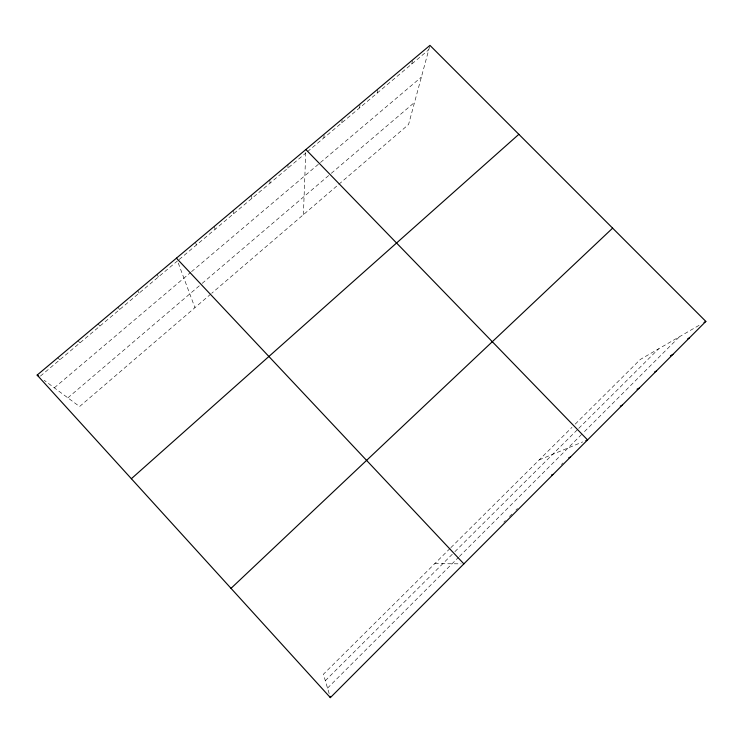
<?xml version="1.0" encoding="UTF-8"?>
<svg xmlns="http://www.w3.org/2000/svg" width="743" height="743" viewBox="0 0 743 743"><rect width="100%" height="100%" fill="white"/><g stroke="black" fill="none" stroke-linecap="round" stroke-linejoin="round"><path stroke-width="0.56" stroke-dasharray="3.71 2.79" d="M303.395 214.681L305.828 150.43M323.846 137.91L324.069 135.115M341.78 122.836L342.124 119.957M359.538 107.921L359.983 104.958M377.11 93.154L377.676 90.107M411.724 64.056L412.504 60.861M429.658 46.456L408.566 124.508L211.709 293.281M503.847 522.18L505.463 520.564M509.484 516.543L511.899 514.119M515.921 510.097L517.509 508.5M561.374 464.57L563.008 462.935M327.533 688.129L458.58 557.287M459.388 556.479L582.818 433.243M584.462 431.599L679.511 336.7M325.313 680.681L454.084 552.467M454.892 551.668L577.943 429.148M578.751 428.339L658.586 348.848M450.063 548.445L323.4 674.254L329.363 694.268M450.862 547.647L571.989 427.336M575.221 424.114L640.327 359.445L700.24 324.663M210.826 294.024L79.575 406.542L44.153 380.277M67.854 397.849L201.279 284.132M202.161 283.38L330.449 174.048M331.294 173.323L414.557 102.367M54.332 387.818L190.682 272.393M191.527 271.678L421.383 77.077M40.41 376.097L177.475 260.914M179.193 259.474L305.726 153.132M307.453 151.683L428.776 49.735M539.204 459.889L582.772 441.899M434.729 563.668L461.115 563.844M57.694 357.829L59.867 359.751M78.024 340.768L79.993 342.839M98.132 323.892L99.906 326.103M118.016 307.193L119.604 309.552M137.706 290.68L139.099 293.169M157.172 274.334L158.389 276.953M178.283 263.068L194.926 307.658M195.511 242.153L196.366 245.041M214.383 226.309L215.061 229.327M233.061 210.641L233.571 213.78M251.543 195.121L251.886 198.381M269.839 179.769L270.015 183.149M287.94 164.565L287.959 168.067"/><path stroke-width="1.11" d="M330.366 697.631L705.85 321.413L429.956 45.369L37.15 375.076L330.366 697.631L329.976 696.312M231.017 588.345L612.631 228.138M131.362 478.715L518.855 134.316M704.03 322.462L705.85 321.413M687.73 338.799L689.485 337.805M670.409 355.758L672.944 354.383M654.611 371.974L656.236 371.129M637.002 389.221L639.342 388.05M620.284 406.096L622.272 405.158M585.772 440.664L587.574 439.921L305.865 149.519M568.757 457.707L570.466 457.066M551.566 474.935L553.173 474.387M37.15 375.076L38.738 376.255M176.444 258.155L463.873 563.863"/></g></svg>
